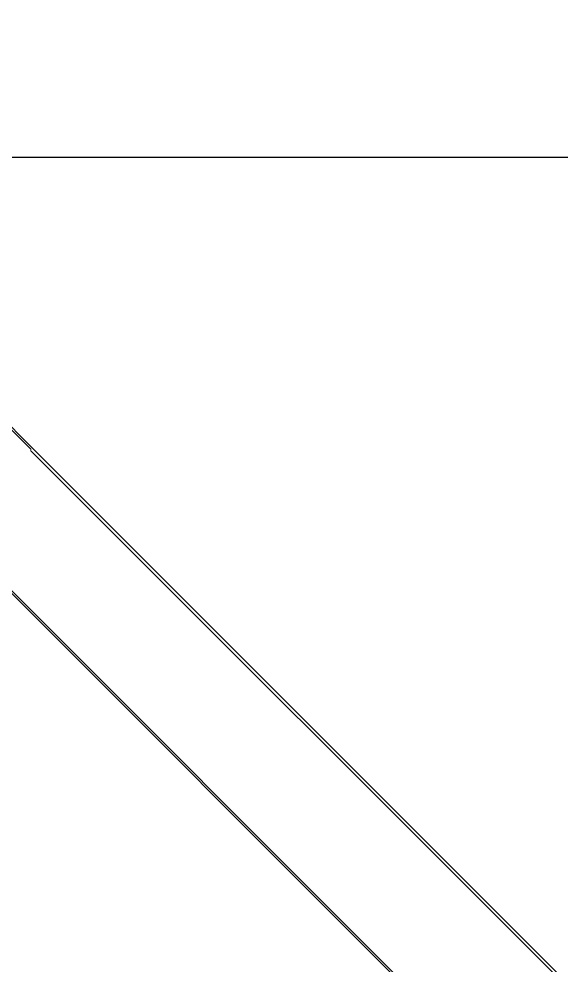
# Model space of a CAD drawing. Header units: inches. Extents: x 0 to 10293, y 0 to 4182.
# Drawn here: x 2929.86 to 2942.53, y 3557.7 to 3579.82 of the extents above; entities that cross this region are included whole.
import ezdxf

# ---------------------------------------------------------------- set-up
doc = ezdxf.new("R2010")
doc.units = ezdxf.units.IN
doc.header["$LTSCALE"] = 48
doc.header["$MEASUREMENT"] = 0
doc.styles.add('NOTATION', font='romans.shx', dxfattribs={"width": 0.75})
doc.dimstyles.new('AVANT$7', dxfattribs={"dimscale": 96, "dimtxt": 0.09375, "dimasz": 0.078125, "dimexe": 0.0625, "dimexo": 0.046875, "dimgap": 0.03125, "dimtad": 0, "dimdec": 3, "dimrnd": 0.125, "dimzin": 15, "dimdsep": 46, "dimlunit": 4, "dimtxsty": 'NOTATION', "dimblk1": 'AVATICK', "dimblk2": 'AVATICK', "dimsah": 1, "dimcen": 0.0625, "dimdle": 0.09375, "dimclrd": 256, "dimclre": 256, "dimclrt": 11, "dimaunit": 1, "dimadec": 0, "dimazin": 0, "dimtfac": 1.5, "dimtdec": 3, "dimtix": 1, "dimtmove": 1, "dimatfit": 3, "dimldrblk": 'AVATICK', "dimfxl": 0, "dimtvp": 1.25, "dimfrac": 2, "dimtolj": 1, "dimtzin": 15, "dimarcsym": 0})

# ---------------------------------------------------------------- blocks, each defined once
blk = doc.blocks.new('AVATICK')
blk.add_line((-1, 0), (0.6314, 0))
at = {"const_width": 0.1414}
blk.add_lwpolyline([(0.4714, 0.4714), (-0.4714, -0.4714)], dxfattribs=at)

msp = doc.modelspace()

# ---------------------------------------------------------------- linework, layer by layer
for p, q in [((2926.60471, 3576.58582), (2989.05125, 3576.58582)), ((2930.13101, 3569.73183), (2983.65389, 3516.20894)), ((2930.18051, 3569.78132), (2983.70339, 3516.25843)), ((2928.23597, 3567.83679), (2981.75885, 3514.3139)), ((2928.26779, 3567.86861), (2981.79067, 3514.34572))]:
    msp.add_line(p, q)
at = {"linetype": 'Continuous'}
for p, q in [((2930.14869, 3569.74951), (2927.32026, 3572.57793)), ((2930.18051, 3569.78132), (2927.35208, 3572.60975))]:
    msp.add_line(p, q, dxfattribs=at)

# ---------------------------------------------------------------- leaders
msp.add_leader([(2925.96625, 3577.58771), (2936.90004, 3598.91617), (2939.42334, 3598.91617)], dimstyle='AVANT$7')

doc.saveas('drawing.dxf')
